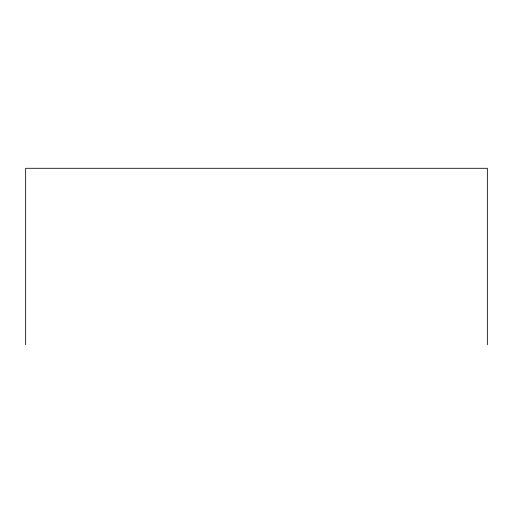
<?xml version="1.0" encoding="UTF-8"?>
<svg xmlns="http://www.w3.org/2000/svg" width="513" height="513" viewBox="0 0 513 513"><rect width="100%" height="100%" fill="white"/><g stroke="black" fill="none" stroke-linecap="round" stroke-linejoin="round"><path stroke-width="0.77" d="M487.35 344.704L487.35 168.296L25.65 168.296L25.65 344.704"/></g></svg>
